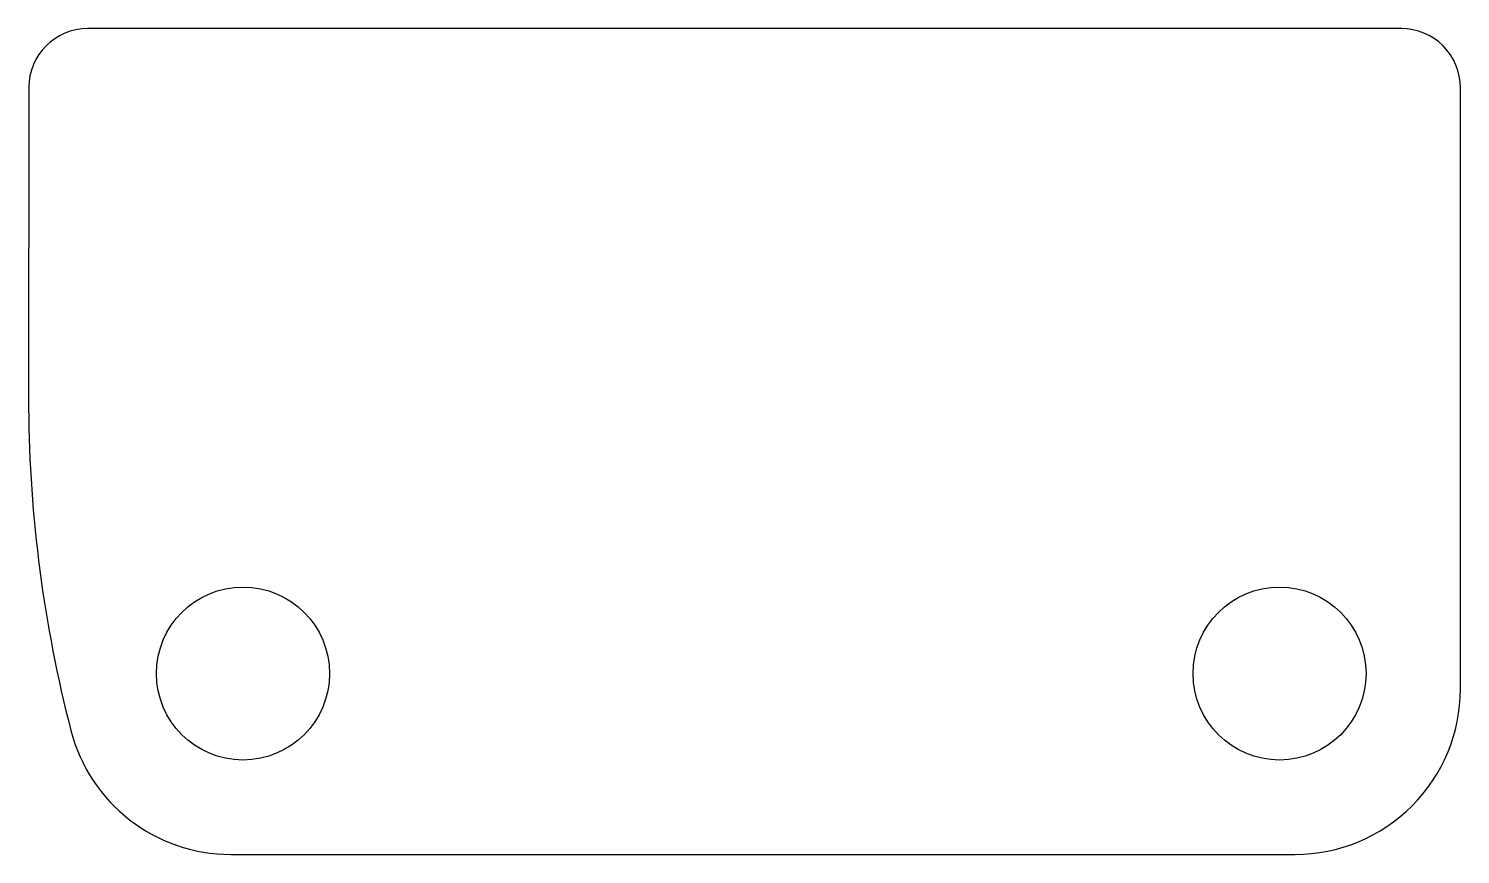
# Model space of a CAD drawing. Header units: millimetres. Extents: x 77.9 to 96.1, y -115 to -104.5.
import ezdxf

# ---------------------------------------------------------------- set-up
doc = ezdxf.new("R2010")
doc.units = ezdxf.units.MM
doc.layers.get('0').update_dxf_attribs({"linetype": 'CONTINUOUS'})

msp = doc.modelspace()

# ---------------------------------------------------------------- linework, layer by layer
msp.add_lwpolyline([(78.615, -104.496, 0.414117), (77.865, -105.246), (77.863, -109.318, 0.061391), (78.401, -113.422, 0.341919), (80.434, -114.997), (93.975, -114.997, 0.414214), (96.075, -112.897), (96.075, -105.246, 0.414214), (95.325, -104.496)], format="xyb", close=True)
for centre in [(80.59, -112.697), (93.775, -112.697)]:
    msp.add_circle(centre, 1.1)

doc.saveas('drawing.dxf')
